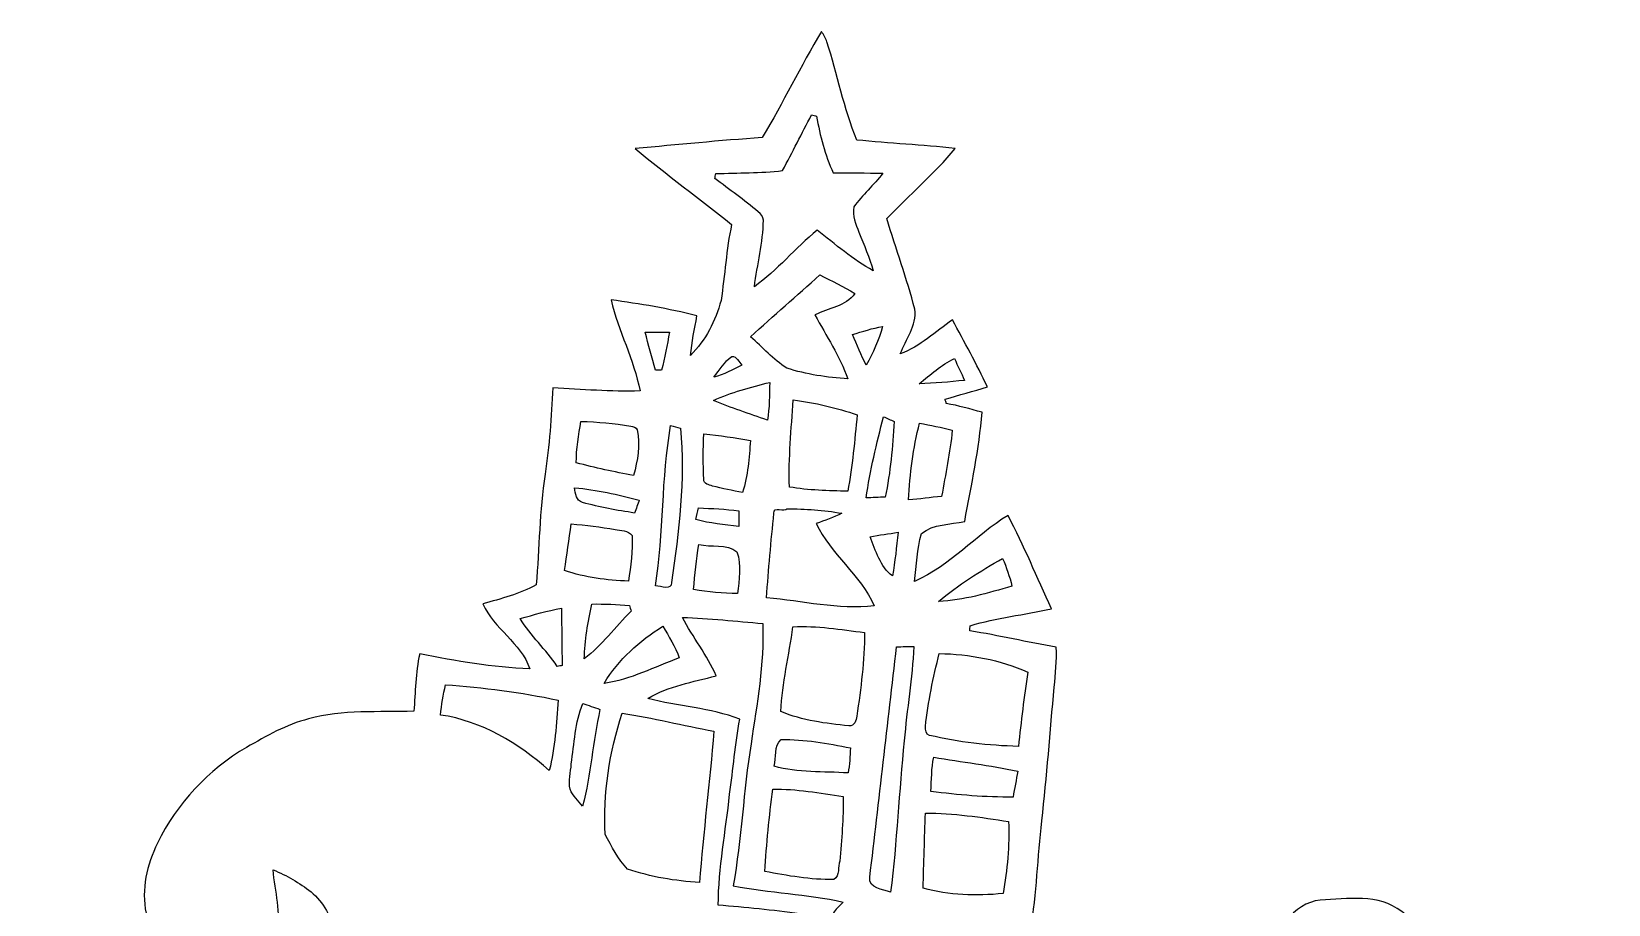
# Model space of a CAD drawing. Header units: centimetres. Extents: x -13.4 to 13.7, y -14.5 to 14.5.
# Drawn here: x -13.36 to 13.69, y -0.5 to 14.47 of the extents above; entities that cross this region are included whole.
import ezdxf

# ---------------------------------------------------------------- set-up
doc = ezdxf.new("R2010")
doc.units = ezdxf.units.CM
doc.header["$MEASUREMENT"] = 0
doc.layers.add('Layer 1', color=7, linetype='Continuous')

msp = doc.modelspace()

# ---------------------------------------------------------------- linework, layer by layer
at = {"layer": 'Layer 1', "color": 251}
for points, knots in [([(0.18697, 14.46812), (0.2286, 14.41521), (0.26141, 14.35523), (0.28187, 14.29103), (0.28187, 14.29103), (0.46179, 13.73329), (0.5715, 13.15367), (0.79234, 12.60898), (0.79234, 12.60898), (1.35396, 12.55042), (1.91841, 12.52679), (2.47932, 12.46293), (2.47932, 12.46293), (2.1269, 12.0269), (1.69228, 11.66883), (1.31022, 11.26067), (1.31022, 11.26067), (1.46226, 10.74067), (1.65382, 10.23197), (1.78894, 9.70633), (1.78894, 9.70633), (1.82633, 9.42869), (1.63513, 9.19198), (1.54093, 8.94327), (1.54093, 8.94327), (1.88031, 9.06815), (2.14312, 9.32356), (2.43593, 9.52571), (2.43593, 9.52571), (2.63913, 9.14506), (2.84974, 8.76794), (3.03389, 8.37741), (3.03389, 8.37741), (2.79365, 8.30016), (2.54882, 8.23912), (2.30787, 8.16363), (2.30787, 8.16363), (2.31352, 8.14529), (2.32481, 8.10824), (2.3301, 8.08955), (2.3301, 8.08955), (2.53788, 8.05603), (2.73967, 7.99782), (2.94217, 7.94103), (2.94217, 7.94103), (2.8956, 7.31061), (2.75766, 6.69184), (2.64583, 6.07095), (2.64583, 6.07095), (2.39959, 6.0138), (2.10714, 6.03038), (1.90147, 5.8614), (1.90147, 5.8614), (1.82951, 5.59541), (1.81716, 5.31566), (1.784, 5.04225), (1.784, 5.04225), (2.39395, 5.30719), (2.82893, 5.82965), (3.38843, 6.17255), (3.38843, 6.17255), (3.66183, 5.65079), (3.88867, 5.10752), (4.13173, 4.572), (4.13173, 4.572), (3.66783, 4.46969), (3.1937, 4.41572), (2.73685, 4.28202), (2.73685, 4.28202), (2.7365, 4.25979), (2.73579, 4.21534), (2.73509, 4.19312), (2.73509, 4.19312), (3.23215, 4.11692), (3.72075, 3.99627), (4.21675, 3.91407), (4.21675, 3.91407), (4.22981, 3.68476), (4.19982, 3.45616), (4.18253, 3.22792), (4.18253, 3.22792), (4.10916, 2.4638), (4.05447, 1.69792), (3.96875, 0.93486), (3.96875, 0.93486), (3.89819, 0.31538), (3.87844, -0.30939), (3.77931, -0.92569), (3.77931, -0.92569), (3.52707, -0.91581), (3.27589, -0.88935), (3.02366, -0.88547), (3.02366, -0.88547), (3.24556, -1.08938), (3.52742, -1.22449), (3.72216, -1.45909), (3.72216, -1.45909), (3.30659, -1.62489), (2.89631, -1.80552), (2.50225, -2.01754), (2.50225, -2.01754), (2.78694, -2.11596), (3.09562, -2.14242), (3.36656, -2.28071), (3.36656, -2.28071), (3.56447, -2.36926), (3.72181, -2.53683), (3.93629, -2.58904), (3.93629, -2.58904), (4.13844, -2.63948), (4.34446, -2.67406), (4.55013, -2.70581), (4.55013, -2.70581), (4.44041, -2.24155), (4.18253, -1.83162), (3.98498, -1.40229), (3.98498, -1.40229), (4.47569, -1.36454), (4.96676, -1.33844), (5.45888, -1.31974), (5.45888, -1.31974), (5.41408, -1.60161), (5.36046, -1.88242), (5.30789, -2.16323), (5.30789, -2.16323), (5.32589, -2.17488), (5.36187, -2.19886), (5.37986, -2.21051), (5.37986, -2.21051), (5.52521, -2.04823), (5.67055, -1.88595), (5.82189, -1.72932), (5.82189, -1.72932), (5.87657, -1.67746), (5.93161, -1.61537), (6.00992, -1.60302), (6.00992, -1.60302), (6.32178, -1.87925), (6.5913, -2.20063), (6.87493, -2.50578), (6.87493, -2.50578), (6.54015, -2.64548), (6.18419, -2.74955), (5.88186, -2.95487), (5.88186, -2.95487), (6.1154, -3.02013), (6.35282, -3.07305), (6.5853, -3.14431), (6.5853, -3.14431), (6.42267, -4.00438), (6.29073, -4.87186), (6.26004, -5.74781), (6.26004, -5.74781), (6.80226, -5.75804), (7.36776, -5.65856), (7.8299, -5.36081), (7.8299, -5.36081), (8.13682, -5.1248), (8.2931, -4.73675), (8.30333, -4.35645), (8.30333, -4.35645), (8.31286, -3.96875), (8.35342, -3.56059), (8.2042, -3.19193), (8.2042, -3.19193), (8.10084, -2.93264), (7.93044, -2.69804), (7.88564, -2.41759), (7.88564, -2.41759), (7.7918, -1.86267), (7.84084, -1.23825), (8.17245, -0.76482), (8.17245, -0.76482), (8.31321, -0.58808), (8.51359, -0.44415), (8.74466, -0.42298), (8.74466, -0.42298), (9.20962, -0.40323), (9.74584, -0.30268), (10.14236, -0.61842), (10.14236, -0.61842), (10.79782, -1.05763), (10.89977, -2.11279), (10.30217, -2.64478), (10.30217, -2.64478), (10.02841, -2.72662), (9.71127, -2.76084), (9.43786, -2.65994), (9.43786, -2.65994), (9.15141, -2.4892), (8.98454, -2.17911), (8.70691, -1.99461), (8.70691, -1.99461), (8.72596, -2.17452), (8.58873, -2.4003), (8.73513, -2.55623), (8.73513, -2.55623), (9.10202, -3.07587), (9.76912, -3.19652), (10.33145, -3.39125), (10.33145, -3.39125), (10.68282, -3.49991), (11.01161, -3.71722), (11.1954, -4.04213), (11.1954, -4.04213), (11.47939, -4.47993), (11.67694, -4.99145), (11.65754, -5.52062), (11.65754, -5.52062), (11.64343, -6.31225), (11.47304, -7.12541), (11.04829, -7.80274), (11.04829, -7.80274), (10.68176, -8.32838), (10.17341, -8.7443), (9.6072, -9.03887), (9.6072, -9.03887), (9.52182, -9.08791), (9.40752, -9.13095), (9.38107, -9.23819), (9.38107, -9.23819), (9.35426, -9.52994), (9.35708, -9.82557), (9.38601, -10.11767), (9.38601, -10.11767), (9.76947, -9.71162), (10.15788, -9.17504), (10.75761, -9.10272), (10.75761, -9.10272), (11.43635, -8.97043), (12.1599, -9.14365), (12.72469, -9.53594), (12.72469, -9.53594), (13.50222, -10.0584), (13.68989, -11.11709), (13.49551, -11.97716), (13.49551, -11.97716), (13.31489, -12.58641), (12.97305, -13.14027), (12.56101, -13.62004), (12.56101, -13.62004), (12.36416, -13.83383), (12.15707, -14.05184), (11.88861, -14.17532), (11.88861, -14.17532), (11.57499, -14.26633), (11.2455, -14.26245), (10.92306, -14.28291), (10.92306, -14.28291), (9.09002, -14.36793), (7.25523, -14.39474), (5.42114, -14.42473), (5.42114, -14.42473), (4.31588, -14.47482), (3.20922, -14.42367), (2.10397, -14.45613), (2.10397, -14.45613), (1.44427, -14.49493), (0.78352, -14.48012), (0.12347, -14.48188), (0.12347, -14.48188), (-3.13443, -14.47482), (-6.39269, -14.50975), (-9.64918, -14.42614), (-9.64918, -14.42614), (-10.72938, -14.38734), (-11.81806, -14.4205), (-12.88944, -14.25928), (-12.88944, -14.25928), (-13.13956, -14.21236), (-13.36428, -13.86911), (-13.1505, -13.66238), (-13.1505, -13.66238), (-12.40966, -13.47787), (-11.63391, -13.65638), (-10.88108, -13.57418), (-10.88108, -13.57418), (-10.53888, -13.55478), (-10.21468, -13.43378), (-9.87884, -13.37486), (-9.87884, -13.37486), (-9.24525, -13.26727), (-8.59261, -13.1512), (-8.03028, -12.82171), (-8.03028, -12.82171), (-6.83401, -12.16836), (-5.54567, -11.61344), (-4.56071, -10.64401), (-4.56071, -10.64401), (-4.15713, -10.25313), (-3.70311, -9.92011), (-3.28436, -9.54652), (-3.28436, -9.54652), (-3.96487, -9.2904), (-4.64185, -8.99054), (-5.20841, -8.52593), (-5.20841, -8.52593), (-5.88751, -8.03346), (-6.39551, -7.34166), (-6.77439, -6.60047), (-6.77439, -6.60047), (-7.10212, -5.92032), (-7.27534, -5.1816), (-7.44926, -4.45135), (-7.44926, -4.45135), (-7.59601, -3.78389), (-7.76746, -3.11679), (-7.7978, -2.43099), (-7.7978, -2.43099), (-7.8292, -1.93075), (-8.01158, -1.45874), (-8.14811, -0.98143), (-8.14811, -0.98143), (-8.22431, -0.7172), (-8.35307, -0.4572), (-8.56933, -0.28011), (-8.56933, -0.28011), (-8.76723, -0.12665), (-8.98525, 0.00176), (-9.21773, 0.0956), (-9.21773, 0.0956), (-9.19974, -0.27129), (-9.04875, -0.64523), (-9.18951, -1.00542), (-9.18951, -1.00542), (-9.34861, -1.38748), (-9.64459, -1.73708), (-10.039, -1.88666), (-10.039, -1.88666), (-10.24396, -1.96497), (-10.49796, -1.97062), (-10.67047, -1.81575), (-10.67047, -1.81575), (-11.07264, -1.56245), (-11.33828, -1.11513), (-11.40037, -0.64699), (-11.40037, -0.64699), (-11.48292, -0.23918), (-11.38379, 0.18556), (-11.20563, 0.55457), (-11.20563, 0.55457), (-10.86944, 1.23472), (-10.33145, 1.81575), (-9.67423, 2.19639), (-9.67423, 2.19639), (-9.33591, 2.38866), (-8.99372, 2.59151), (-8.61095, 2.68288), (-8.61095, 2.68288), (-8.02499, 2.84727), (-7.40904, 2.79541), (-6.80755, 2.81446), (-6.80755, 2.81446), (-6.77369, 3.14254), (-6.77933, 3.47627), (-6.70489, 3.79871), (-6.70489, 3.79871), (-6.08154, 3.67489), (-5.45253, 3.56306), (-4.81577, 3.54365), (-4.81577, 3.54365), (-4.96993, 3.98992), (-5.43101, 4.23157), (-5.61975, 4.65561), (-5.61975, 4.65561), (-5.30895, 4.74592), (-4.99004, 4.82529), (-4.705, 4.98404), (-4.705, 4.98404), (-4.65314, 5.61516), (-4.65138, 6.25122), (-4.55436, 6.87811), (-4.55436, 6.87811), (-4.47957, 7.36882), (-4.44676, 7.86447), (-4.42101, 8.35977), (-4.42101, 8.35977), (-3.92254, 8.33296), (-3.42406, 8.2931), (-2.92382, 8.30721), (-2.92382, 8.30721), (-3.03283, 8.84484), (-3.29106, 9.33626), (-3.42265, 9.86719), (-3.42265, 9.86719), (-2.92806, 9.80158), (-2.43417, 9.71938), (-1.95016, 9.59556), (-1.95016, 9.59556), (-1.98649, 9.36907), (-2.03906, 9.14506), (-2.05705, 8.91611), (-2.05705, 8.91611), (-1.8034, 9.17469), (-1.62525, 9.50877), (-1.53529, 9.85837), (-1.53529, 9.85837), (-1.46791, 10.29194), (-1.44639, 10.73221), (-1.3529, 11.16189), (-1.3529, 11.16189), (-1.90112, 11.59863), (-2.46627, 12.01455), (-3.00708, 12.46046), (-3.00708, 12.46046), (-2.28141, 12.53243), (-1.55504, 12.59769), (-0.82797, 12.65167), (-0.82797, 12.65167), (-0.4699, 13.24645), (-0.16969, 13.87334), (0.18697, 14.46812), (0.18697, 14.46812), (0.18697, 14.46812), (0.18697, 14.46812), (0.18697, 14.46812)], [0, 0, 0, 0, 0.00952381, 0.00952381, 0.00952381, 0.00952381, 0.01904762, 0.01904762, 0.01904762, 0.01904762, 0.02857143, 0.02857143, 0.02857143, 0.02857143, 0.03809524, 0.03809524, 0.03809524, 0.03809524, 0.04761905, 0.04761905, 0.04761905, 0.04761905, 0.05714286, 0.05714286, 0.05714286, 0.05714286, 0.06666667, 0.06666667, 0.06666667, 0.06666667, 0.07619048, 0.07619048, 0.07619048, 0.07619048, 0.08571429, 0.08571429, 0.08571429, 0.08571429, 0.0952381, 0.0952381, 0.0952381, 0.0952381, 0.1047619, 0.1047619, 0.1047619, 0.1047619, 0.11428571, 0.11428571, 0.11428571, 0.11428571, 0.12380952, 0.12380952, 0.12380952, 0.12380952, 0.13333333, 0.13333333, 0.13333333, 0.13333333, 0.14285714, 0.14285714, 0.14285714, 0.14285714, 0.15238095, 0.15238095, 0.15238095, 0.15238095, 0.16190476, 0.16190476, 0.16190476, 0.16190476, 0.17142857, 0.17142857, 0.17142857, 0.17142857, 0.18095238, 0.18095238, 0.18095238, 0.18095238, 0.19047619, 0.19047619, 0.19047619, 0.19047619, 0.2, 0.2, 0.2, 0.2, 0.20952381, 0.20952381, 0.20952381, 0.20952381, 0.21904762, 0.21904762, 0.21904762, 0.21904762, 0.22857143, 0.22857143, 0.22857143, 0.22857143, 0.23809524, 0.23809524, 0.23809524, 0.23809524, 0.24761905, 0.24761905, 0.24761905, 0.24761905, 0.25714286, 0.25714286, 0.25714286, 0.25714286, 0.26666667, 0.26666667, 0.26666667, 0.26666667, 0.27619048, 0.27619048, 0.27619048, 0.27619048, 0.28571429, 0.28571429, 0.28571429, 0.28571429, 0.2952381, 0.2952381, 0.2952381, 0.2952381, 0.3047619, 0.3047619, 0.3047619, 0.3047619, 0.31428571, 0.31428571, 0.31428571, 0.31428571, 0.32380952, 0.32380952, 0.32380952, 0.32380952, 0.33333333, 0.33333333, 0.33333333, 0.33333333, 0.34285714, 0.34285714, 0.34285714, 0.34285714, 0.35238095, 0.35238095, 0.35238095, 0.35238095, 0.36190476, 0.36190476, 0.36190476, 0.36190476, 0.37142857, 0.37142857, 0.37142857, 0.37142857, 0.38095238, 0.38095238, 0.38095238, 0.38095238, 0.39047619, 0.39047619, 0.39047619, 0.39047619, 0.4, 0.4, 0.4, 0.4, 0.40952381, 0.40952381, 0.40952381, 0.40952381, 0.41904762, 0.41904762, 0.41904762, 0.41904762, 0.42857143, 0.42857143, 0.42857143, 0.42857143, 0.43809524, 0.43809524, 0.43809524, 0.43809524, 0.44761905, 0.44761905, 0.44761905, 0.44761905, 0.45714286, 0.45714286, 0.45714286, 0.45714286, 0.46666667, 0.46666667, 0.46666667, 0.46666667, 0.47619048, 0.47619048, 0.47619048, 0.47619048, 0.48571429, 0.48571429, 0.48571429, 0.48571429, 0.4952381, 0.4952381, 0.4952381, 0.4952381, 0.5047619, 0.5047619, 0.5047619, 0.5047619, 0.51428571, 0.51428571, 0.51428571, 0.51428571, 0.52380952, 0.52380952, 0.52380952, 0.52380952, 0.53333333, 0.53333333, 0.53333333, 0.53333333, 0.54285714, 0.54285714, 0.54285714, 0.54285714, 0.55238095, 0.55238095, 0.55238095, 0.55238095, 0.56190476, 0.56190476, 0.56190476, 0.56190476, 0.57142857, 0.57142857, 0.57142857, 0.57142857, 0.58095238, 0.58095238, 0.58095238, 0.58095238, 0.59047619, 0.59047619, 0.59047619, 0.59047619, 0.6, 0.6, 0.6, 0.6, 0.60952381, 0.60952381, 0.60952381, 0.60952381, 0.61904762, 0.61904762, 0.61904762, 0.61904762, 0.62857143, 0.62857143, 0.62857143, 0.62857143, 0.63809524, 0.63809524, 0.63809524, 0.63809524, 0.64761905, 0.64761905, 0.64761905, 0.64761905, 0.65714286, 0.65714286, 0.65714286, 0.65714286, 0.66666667, 0.66666667, 0.66666667, 0.66666667, 0.67619048, 0.67619048, 0.67619048, 0.67619048, 0.68571429, 0.68571429, 0.68571429, 0.68571429, 0.6952381, 0.6952381, 0.6952381, 0.6952381, 0.7047619, 0.7047619, 0.7047619, 0.7047619, 0.71428571, 0.71428571, 0.71428571, 0.71428571, 0.72380952, 0.72380952, 0.72380952, 0.72380952, 0.73333333, 0.73333333, 0.73333333, 0.73333333, 0.74285714, 0.74285714, 0.74285714, 0.74285714, 0.75238095, 0.75238095, 0.75238095, 0.75238095, 0.76190476, 0.76190476, 0.76190476, 0.76190476, 0.77142857, 0.77142857, 0.77142857, 0.77142857, 0.78095238, 0.78095238, 0.78095238, 0.78095238, 0.79047619, 0.79047619, 0.79047619, 0.79047619, 0.8, 0.8, 0.8, 0.8, 0.80952381, 0.80952381, 0.80952381, 0.80952381, 0.81904762, 0.81904762, 0.81904762, 0.81904762, 0.82857143, 0.82857143, 0.82857143, 0.82857143, 0.83809524, 0.83809524, 0.83809524, 0.83809524, 0.84761905, 0.84761905, 0.84761905, 0.84761905, 0.85714286, 0.85714286, 0.85714286, 0.85714286, 0.86666667, 0.86666667, 0.86666667, 0.86666667, 0.87619048, 0.87619048, 0.87619048, 0.87619048, 0.88571429, 0.88571429, 0.88571429, 0.88571429, 0.8952381, 0.8952381, 0.8952381, 0.8952381, 0.9047619, 0.9047619, 0.9047619, 0.9047619, 0.91428571, 0.91428571, 0.91428571, 0.91428571, 0.92380952, 0.92380952, 0.92380952, 0.92380952, 0.93333333, 0.93333333, 0.93333333, 0.93333333, 0.94285714, 0.94285714, 0.94285714, 0.94285714, 0.95238095, 0.95238095, 0.95238095, 0.95238095, 0.96190476, 0.96190476, 0.96190476, 0.96190476, 0.97142857, 0.97142857, 0.97142857, 0.97142857, 0.98095238, 0.98095238, 0.98095238, 0.98095238, 1, 1, 1, 1]), ([(0.01799, 13.03972), (-0.14817, 12.72152), (-0.31221, 12.40261), (-0.47837, 12.0844), (-0.47837, 12.0844), (-0.85866, 12.04136), (-1.24178, 12.0463), (-1.62348, 12.0329), (-1.62348, 12.0329), (-1.62842, 12.01138), (-1.63795, 11.96869), (-1.64253, 11.94717), (-1.64253, 11.94717), (-1.3903, 11.76267), (-1.137, 11.57887), (-0.89711, 11.37779), (-0.89711, 11.37779), (-0.85549, 11.34004), (-0.80821, 11.29347), (-0.80786, 11.23315), (-0.80786, 11.23315), (-0.81351, 10.84898), (-0.91299, 10.47397), (-0.96379, 10.09438), (-0.96379, 10.09438), (-0.56833, 10.37555), (-0.2607, 10.75584), (0.11324, 11.06241), (0.11324, 11.06241), (0.42545, 10.81899), (0.72919, 10.55899), (1.07668, 10.36637), (1.07668, 10.36637), (1.00824, 10.59145), (0.91899, 10.80946), (0.83079, 11.02713), (0.83079, 11.02713), (0.7747, 11.16506), (0.71614, 11.30935), (0.74224, 11.46246), (0.74224, 11.46246), (0.89182, 11.66812), (1.08585, 11.8364), (1.24072, 12.03819), (1.24072, 12.03819), (0.95744, 12.04595), (0.67381, 12.0456), (0.39052, 12.0456), (0.39052, 12.0456), (0.2473, 12.35287), (0.16334, 12.68342), (0.10442, 13.01609), (0.10442, 13.01609), (0.08255, 13.02209), (0.03951, 13.03373), (0.01799, 13.03972), (0.01799, 13.03972), (0.01799, 13.03972), (0.01799, 13.03972), (0.01799, 13.03972)], [0, 0, 0, 0, 0.0625, 0.0625, 0.0625, 0.0625, 0.125, 0.125, 0.125, 0.125, 0.1875, 0.1875, 0.1875, 0.1875, 0.25, 0.25, 0.25, 0.25, 0.3125, 0.3125, 0.3125, 0.3125, 0.375, 0.375, 0.375, 0.375, 0.4375, 0.4375, 0.4375, 0.4375, 0.5, 0.5, 0.5, 0.5, 0.5625, 0.5625, 0.5625, 0.5625, 0.625, 0.625, 0.625, 0.625, 0.6875, 0.6875, 0.6875, 0.6875, 0.75, 0.75, 0.75, 0.75, 0.8125, 0.8125, 0.8125, 0.8125, 0.875, 0.875, 0.875, 0.875, 1, 1, 1, 1]), ([(-1.02799, 9.23607), (-0.82233, 9.05616), (-0.6417, 8.84202), (-0.40675, 8.6995), (-0.40675, 8.6995), (-0.06985, 8.5852), (0.28716, 8.53969), (0.641, 8.51464), (0.641, 8.51464), (0.49706, 8.90199), (0.27552, 9.25195), (0.07338, 9.61037), (0.07338, 9.61037), (0.30586, 9.72644), (0.6029, 9.75113), (0.76024, 9.97867), (0.76024, 9.97867), (0.56656, 10.09509), (0.36336, 10.19492), (0.16087, 10.29511), (0.16087, 10.29511), (-0.23354, 9.94022), (-0.63782, 9.59626), (-1.02799, 9.23607), (-1.02799, 9.23607), (-1.02799, 9.23607), (-1.02799, 9.23607), (-1.02799, 9.23607)], [0, 0, 0, 0, 0.125, 0.125, 0.125, 0.125, 0.25, 0.25, 0.25, 0.25, 0.375, 0.375, 0.375, 0.375, 0.5, 0.5, 0.5, 0.5, 0.625, 0.625, 0.625, 0.625, 0.75, 0.75, 0.75, 0.75, 1, 1, 1, 1]), ([(-2.83669, 9.3151), (-2.7813, 9.09673), (-2.71886, 8.88047), (-2.65959, 8.66316), (-2.65959, 8.66316), (-2.63313, 8.66281), (-2.58092, 8.66175), (-2.55482, 8.6614), (-2.55482, 8.6614), (-2.49696, 8.87695), (-2.45851, 9.09673), (-2.4197, 9.31616), (-2.4197, 9.31616), (-2.55905, 9.31686), (-2.69804, 9.31651), (-2.83669, 9.3151), (-2.83669, 9.3151), (-2.83669, 9.3151), (-2.83669, 9.3151), (-2.83669, 9.3151)], [0, 0, 0, 0, 0.16666667, 0.16666667, 0.16666667, 0.16666667, 0.33333333, 0.33333333, 0.33333333, 0.33333333, 0.5, 0.5, 0.5, 0.5, 0.66666667, 0.66666667, 0.66666667, 0.66666667, 1, 1, 1, 1]), ([(0.72002, 9.27347), (0.79834, 9.09779), (0.86819, 8.91822), (0.95638, 8.74712), (0.95638, 8.74712), (1.06927, 8.9602), (1.17475, 9.17892), (1.2379, 9.41211), (1.2379, 9.41211), (1.06186, 9.38001), (0.89006, 9.32921), (0.72002, 9.27347), (0.72002, 9.27347), (0.72002, 9.27347), (0.72002, 9.27347), (0.72002, 9.27347)], [0, 0, 0, 0, 0.2, 0.2, 0.2, 0.2, 0.4, 0.4, 0.4, 0.4, 0.6, 0.6, 0.6, 0.6, 1, 1, 1, 1]), ([(-1.65735, 8.54322), (-1.48661, 8.58485), (-1.33209, 8.67128), (-1.17546, 8.74854), (-1.17546, 8.74854), (-1.22978, 8.80075), (-1.26577, 8.89917), (-1.35149, 8.89952), (-1.35149, 8.89952), (-1.47602, 8.80286), (-1.56245, 8.66669), (-1.65735, 8.54322), (-1.65735, 8.54322), (-1.65735, 8.54322), (-1.65735, 8.54322), (-1.65735, 8.54322)], [0, 0, 0, 0, 0.2, 0.2, 0.2, 0.2, 0.4, 0.4, 0.4, 0.4, 0.6, 0.6, 0.6, 0.6, 1, 1, 1, 1]), ([(1.86514, 8.42998), (2.12478, 8.44127), (2.38478, 8.45926), (2.64336, 8.48819), (2.64336, 8.48819), (2.58621, 8.61342), (2.52695, 8.73725), (2.46839, 8.86107), (2.46839, 8.86107), (2.24331, 8.75453), (2.05599, 8.58626), (1.86514, 8.42998), (1.86514, 8.42998), (1.86514, 8.42998), (1.86514, 8.42998), (1.86514, 8.42998)], [0, 0, 0, 0, 0.2, 0.2, 0.2, 0.2, 0.4, 0.4, 0.4, 0.4, 0.6, 0.6, 0.6, 0.6, 1, 1, 1, 1]), ([(-1.66476, 8.14387), (-1.36313, 8.01405), (-1.04846, 7.91951), (-0.74048, 7.80591), (-0.74048, 7.80591), (-0.70168, 8.01934), (-0.70485, 8.23771), (-0.69956, 8.45361), (-0.69956, 8.45361), (-1.02658, 8.36965), (-1.35643, 8.28287), (-1.66476, 8.14387), (-1.66476, 8.14387), (-1.66476, 8.14387), (-1.66476, 8.14387), (-1.66476, 8.14387)], [0, 0, 0, 0, 0.2, 0.2, 0.2, 0.2, 0.4, 0.4, 0.4, 0.4, 0.6, 0.6, 0.6, 0.6, 1, 1, 1, 1]), ([(-0.29528, 8.15199), (-0.33055, 7.65528), (-0.37888, 7.15821), (-0.36195, 6.65939), (-0.36195, 6.65939), (-0.0321, 6.60188), (0.30445, 6.5973), (0.63853, 6.58601), (0.63853, 6.58601), (0.7179, 7.01957), (0.75847, 7.45949), (0.80116, 7.89834), (0.80116, 7.89834), (0.44485, 8.01546), (0.07726, 8.10754), (-0.29528, 8.15199), (-0.29528, 8.15199), (-0.29528, 8.15199), (-0.29528, 8.15199), (-0.29528, 8.15199)], [0, 0, 0, 0, 0.16666667, 0.16666667, 0.16666667, 0.16666667, 0.33333333, 0.33333333, 0.33333333, 0.33333333, 0.5, 0.5, 0.5, 0.5, 0.66666667, 0.66666667, 0.66666667, 0.66666667, 1, 1, 1, 1]), ([(1.25166, 7.86518), (1.13982, 7.40375), (1.01565, 6.94372), (0.95709, 6.47171), (0.95709, 6.47171), (1.06504, 6.47665), (1.17052, 6.483), (1.27952, 6.48794), (1.27952, 6.48794), (1.37513, 6.91339), (1.40758, 7.34871), (1.43545, 7.78298), (1.43545, 7.78298), (1.37442, 7.81085), (1.31304, 7.83837), (1.25166, 7.86518), (1.25166, 7.86518), (1.25166, 7.86518), (1.25166, 7.86518), (1.25166, 7.86518)], [0, 0, 0, 0, 0.16666667, 0.16666667, 0.16666667, 0.16666667, 0.33333333, 0.33333333, 0.33333333, 0.33333333, 0.5, 0.5, 0.5, 0.5, 0.66666667, 0.66666667, 0.66666667, 0.66666667, 1, 1, 1, 1]), ([(-3.93771, 7.78581), (-3.97545, 7.55086), (-4.02308, 7.3152), (-4.01779, 7.07602), (-4.01779, 7.07602), (-3.69499, 6.98465), (-3.3655, 6.92115), (-3.03636, 6.85694), (-3.03636, 6.85694), (-2.96545, 7.11059), (-2.91394, 7.38082), (-2.97603, 7.64152), (-2.97603, 7.64152), (-2.9845, 7.69056), (-3.04765, 7.69338), (-3.08539, 7.70502), (-3.08539, 7.70502), (-3.36762, 7.75053), (-3.65266, 7.77593), (-3.93771, 7.78581), (-3.93771, 7.78581), (-3.93771, 7.78581), (-3.93771, 7.78581), (-3.93771, 7.78581)], [0, 0, 0, 0, 0.14285714, 0.14285714, 0.14285714, 0.14285714, 0.28571429, 0.28571429, 0.28571429, 0.28571429, 0.42857143, 0.42857143, 0.42857143, 0.42857143, 0.57142857, 0.57142857, 0.57142857, 0.57142857, 0.71428571, 0.71428571, 0.71428571, 0.71428571, 1, 1, 1, 1]), ([(-2.39959, 7.7156), (-2.55834, 6.8072), (-2.51636, 5.87657), (-2.65924, 4.96499), (-2.65924, 4.96499), (-2.56011, 4.96746), (-2.37878, 4.87398), (-2.38478, 5.02497), (-2.38478, 5.02497), (-2.25531, 5.8988), (-2.14736, 6.78356), (-2.23167, 7.66798), (-2.23167, 7.66798), (-2.28776, 7.68385), (-2.34386, 7.69973), (-2.39959, 7.7156), (-2.39959, 7.7156), (-2.39959, 7.7156), (-2.39959, 7.7156), (-2.39959, 7.7156)], [0, 0, 0, 0, 0.16666667, 0.16666667, 0.16666667, 0.16666667, 0.33333333, 0.33333333, 0.33333333, 0.33333333, 0.5, 0.5, 0.5, 0.5, 0.66666667, 0.66666667, 0.66666667, 0.66666667, 1, 1, 1, 1]), ([(1.87043, 7.7537), (1.75789, 7.32578), (1.70462, 6.88305), (1.68275, 6.44137), (1.68275, 6.44137), (1.87184, 6.45301), (2.05952, 6.47876), (2.24861, 6.49993), (2.24861, 6.49993), (2.31846, 6.87634), (2.39289, 7.25276), (2.43311, 7.63341), (2.43311, 7.63341), (2.24755, 7.68209), (2.05881, 7.71842), (1.87043, 7.7537), (1.87043, 7.7537), (1.87043, 7.7537), (1.87043, 7.7537), (1.87043, 7.7537)], [0, 0, 0, 0, 0.16666667, 0.16666667, 0.16666667, 0.16666667, 0.33333333, 0.33333333, 0.33333333, 0.33333333, 0.5, 0.5, 0.5, 0.5, 0.66666667, 0.66666667, 0.66666667, 0.66666667, 1, 1, 1, 1]), ([(-1.82915, 7.57237), (-1.84326, 7.31238), (-1.84397, 7.05062), (-1.83162, 6.79027), (-1.83162, 6.79027), (-1.83233, 6.70983), (-1.74272, 6.69678), (-1.68275, 6.67667), (-1.68275, 6.67667), (-1.51236, 6.63187), (-1.33844, 6.598), (-1.16487, 6.56766), (-1.16487, 6.56766), (-1.07421, 6.85624), (-1.05234, 7.15927), (-1.02976, 7.45913), (-1.02976, 7.45913), (-1.29469, 7.50641), (-1.56175, 7.54274), (-1.82915, 7.57237), (-1.82915, 7.57237), (-1.82915, 7.57237), (-1.82915, 7.57237), (-1.82915, 7.57237)], [0, 0, 0, 0, 0.14285714, 0.14285714, 0.14285714, 0.14285714, 0.28571429, 0.28571429, 0.28571429, 0.28571429, 0.42857143, 0.42857143, 0.42857143, 0.42857143, 0.57142857, 0.57142857, 0.57142857, 0.57142857, 0.71428571, 0.71428571, 0.71428571, 0.71428571, 1, 1, 1, 1]), ([(-4.04742, 6.64598), (-4.03225, 6.54791), (-4.02519, 6.42126), (-3.91089, 6.39516), (-3.91089, 6.39516), (-3.61879, 6.31225), (-3.31823, 6.26004), (-3.01801, 6.21418), (-3.01801, 6.21418), (-2.9912, 6.28826), (-2.96474, 6.3627), (-2.93793, 6.43714), (-2.93793, 6.43714), (-3.30306, 6.52886), (-3.67136, 6.61529), (-4.04742, 6.64598), (-4.04742, 6.64598), (-4.04742, 6.64598), (-4.04742, 6.64598), (-4.04742, 6.64598)], [0, 0, 0, 0, 0.16666667, 0.16666667, 0.16666667, 0.16666667, 0.33333333, 0.33333333, 0.33333333, 0.33333333, 0.5, 0.5, 0.5, 0.5, 0.66666667, 0.66666667, 0.66666667, 0.66666667, 1, 1, 1, 1]), ([(-1.92052, 6.30343), (-1.93675, 6.23641), (-1.95333, 6.16973), (-1.96885, 6.10235), (-1.96885, 6.10235), (-1.72791, 6.03497), (-1.47708, 6.01345), (-1.22978, 5.98135), (-1.22978, 5.98135), (-1.22978, 6.07236), (-1.22978, 6.16303), (-1.22978, 6.25334), (-1.22978, 6.25334), (-1.45909, 6.28086), (-1.69051, 6.29109), (-1.92052, 6.30343), (-1.92052, 6.30343), (-1.92052, 6.30343), (-1.92052, 6.30343), (-1.92052, 6.30343)], [0, 0, 0, 0, 0.16666667, 0.16666667, 0.16666667, 0.16666667, 0.33333333, 0.33333333, 0.33333333, 0.33333333, 0.5, 0.5, 0.5, 0.5, 0.66666667, 0.66666667, 0.66666667, 0.66666667, 1, 1, 1, 1]), ([(-0.6283, 6.21206), (-0.67557, 5.72876), (-0.7239, 5.2451), (-0.75283, 4.76038), (-0.75283, 4.76038), (-0.13723, 4.70676), (0.47131, 4.55295), (1.09396, 4.62139), (1.09396, 4.62139), (0.85584, 5.15338), (0.34678, 5.51004), (0.09596, 6.03497), (0.09596, 6.03497), (0.24518, 6.08647), (0.39617, 6.13586), (0.53657, 6.20959), (0.53657, 6.20959), (0.22684, 6.26639), (-0.09031, 6.28332), (-0.40464, 6.28756), (-0.40464, 6.28756), (-0.43744, 6.23182), (-0.64523, 6.33342), (-0.6283, 6.21206), (-0.6283, 6.21206), (-0.6283, 6.21206), (-0.6283, 6.21206), (-0.6283, 6.21206)], [0, 0, 0, 0, 0.125, 0.125, 0.125, 0.125, 0.25, 0.25, 0.25, 0.25, 0.375, 0.375, 0.375, 0.375, 0.5, 0.5, 0.5, 0.5, 0.625, 0.625, 0.625, 0.625, 0.75, 0.75, 0.75, 0.75, 1, 1, 1, 1]), ([(-4.10528, 6.0258), (-4.14373, 5.76051), (-4.18183, 5.49487), (-4.22028, 5.22958), (-4.22028, 5.22958), (-3.86715, 5.10646), (-3.49426, 5.06236), (-3.12208, 5.04684), (-3.12208, 5.04684), (-3.08645, 5.30648), (-3.04729, 5.56789), (-3.05999, 5.83071), (-3.05999, 5.83071), (-3.12773, 5.91785), (-3.2579, 5.91044), (-3.35104, 5.93372), (-3.35104, 5.93372), (-3.60151, 5.97288), (-3.85269, 6.0071), (-4.10528, 6.0258), (-4.10528, 6.0258), (-4.10528, 6.0258), (-4.10528, 6.0258), (-4.10528, 6.0258)], [0, 0, 0, 0, 0.14285714, 0.14285714, 0.14285714, 0.14285714, 0.28571429, 0.28571429, 0.28571429, 0.28571429, 0.42857143, 0.42857143, 0.42857143, 0.42857143, 0.57142857, 0.57142857, 0.57142857, 0.57142857, 0.71428571, 0.71428571, 0.71428571, 0.71428571, 1, 1, 1, 1]), ([(-1.91841, 5.67478), (-1.95086, 5.41796), (-1.98861, 5.16184), (-2.00519, 4.90326), (-2.00519, 4.90326), (-1.75683, 4.8574), (-1.50389, 4.83376), (-1.2513, 4.8327), (-1.2513, 4.8327), (-1.22873, 5.06695), (-1.17722, 5.32306), (-1.26224, 5.54637), (-1.26224, 5.54637), (-1.4351, 5.70054), (-1.71168, 5.62187), (-1.91841, 5.67478), (-1.91841, 5.67478), (-1.91841, 5.67478), (-1.91841, 5.67478), (-1.91841, 5.67478)], [0, 0, 0, 0, 0.16666667, 0.16666667, 0.16666667, 0.16666667, 0.33333333, 0.33333333, 0.33333333, 0.33333333, 0.5, 0.5, 0.5, 0.5, 0.66666667, 0.66666667, 0.66666667, 0.66666667, 1, 1, 1, 1]), ([(1.02306, 5.80672), (1.11831, 5.56754), (1.19274, 5.29802), (1.40688, 5.13468), (1.40688, 5.13468), (1.44956, 5.38268), (1.47708, 5.6328), (1.50142, 5.88292), (1.50142, 5.88292), (1.34126, 5.85999), (1.18181, 5.8353), (1.02306, 5.80672), (1.02306, 5.80672), (1.02306, 5.80672), (1.02306, 5.80672), (1.02306, 5.80672)], [0, 0, 0, 0, 0.2, 0.2, 0.2, 0.2, 0.4, 0.4, 0.4, 0.4, 0.6, 0.6, 0.6, 0.6, 1, 1, 1, 1]), ([(2.19498, 4.69865), (2.62608, 4.71664), (3.04447, 4.84011), (3.45616, 4.96182), (3.45616, 4.96182), (3.4163, 5.12445), (3.36162, 5.28249), (3.29565, 5.43595), (3.29565, 5.43595), (2.91077, 5.21899), (2.53612, 4.98016), (2.19498, 4.69865), (2.19498, 4.69865), (2.19498, 4.69865), (2.19498, 4.69865), (2.19498, 4.69865)], [0, 0, 0, 0, 0.2, 0.2, 0.2, 0.2, 0.4, 0.4, 0.4, 0.4, 0.6, 0.6, 0.6, 0.6, 1, 1, 1, 1]), ([(-3.75179, 4.65279), (-3.81882, 4.34375), (-3.87315, 4.03084), (-3.88161, 3.71369), (-3.88161, 3.71369), (-3.57928, 3.94935), (-3.34574, 4.25803), (-3.07904, 4.53073), (-3.07904, 4.53073), (-3.08575, 4.55542), (-3.0988, 4.60516), (-3.10515, 4.63021), (-3.10515, 4.63021), (-3.3207, 4.6415), (-3.53624, 4.66019), (-3.75179, 4.65279), (-3.75179, 4.65279), (-3.75179, 4.65279), (-3.75179, 4.65279), (-3.75179, 4.65279)], [0, 0, 0, 0, 0.16666667, 0.16666667, 0.16666667, 0.16666667, 0.33333333, 0.33333333, 0.33333333, 0.33333333, 0.5, 0.5, 0.5, 0.5, 0.66666667, 0.66666667, 0.66666667, 0.66666667, 1, 1, 1, 1]), ([(-4.98228, 4.40619), (-4.80448, 4.10704), (-4.53849, 3.8735), (-4.34481, 3.58493), (-4.34481, 3.58493), (-4.32329, 3.5881), (-4.28061, 3.59445), (-4.25944, 3.59763), (-4.25944, 3.59763), (-4.27143, 3.92571), (-4.26544, 4.25415), (-4.2732, 4.58258), (-4.2732, 4.58258), (-4.51344, 4.53919), (-4.74698, 4.46864), (-4.98228, 4.40619), (-4.98228, 4.40619), (-4.98228, 4.40619), (-4.98228, 4.40619), (-4.98228, 4.40619)], [0, 0, 0, 0, 0.16666667, 0.16666667, 0.16666667, 0.16666667, 0.33333333, 0.33333333, 0.33333333, 0.33333333, 0.5, 0.5, 0.5, 0.5, 0.66666667, 0.66666667, 0.66666667, 0.66666667, 1, 1, 1, 1]), ([(-2.19569, 4.42419), (-2.02106, 4.08093), (-1.77024, 3.77966), (-1.62066, 3.423), (-1.62066, 3.423), (-2.01613, 3.31541), (-2.43593, 3.24908), (-2.79224, 3.03671), (-2.79224, 3.03671), (-2.27189, 2.89454), (-1.71873, 2.87831), (-1.2132, 2.67864), (-1.2132, 2.67864), (-1.29434, 2.25284), (-1.32609, 1.82033), (-1.38818, 1.39171), (-1.38818, 1.39171), (-1.45415, 0.75953), (-1.57833, 0.13088), (-1.58327, -0.50624), (-1.58327, -0.50624), (-1.11619, -0.55351), (-0.64805, -0.5902), (-0.18309, -0.65758), (-0.18309, -0.65758), (-0.22154, -1.77447), (-0.39053, -2.88325), (-0.41663, -4.00085), (-0.41663, -4.00085), (-0.37077, -4.00967), (-0.32456, -4.01955), (-0.27834, -4.02908), (-0.27834, -4.02908), (-0.17956, -3.31964), (-0.17815, -2.60103), (-0.10971, -1.88912), (-0.10971, -1.88912), (0.2861, -1.91488), (0.68368, -1.9491), (1.08021, -1.92723), (1.08021, -1.92723), (0.88688, -1.53529), (0.59655, -1.20368), (0.37077, -0.83256), (0.37077, -0.83256), (0.29669, -0.66216), (0.47343, -0.56938), (0.55809, -0.45579), (0.55809, -0.45579), (-0.06315, -0.31362), (-0.70344, -0.30057), (-1.32644, -0.17745), (-1.32644, -0.17745), (-1.18392, 0.62936), (-1.14794, 1.45027), (-1.02094, 2.25919), (-1.02094, 2.25919), (-0.91652, 2.94111), (-0.7934, 3.62761), (-0.81915, 4.32012), (-0.81915, 4.32012), (-1.27741, 4.36033), (-1.73567, 4.40514), (-2.19569, 4.42419), (-2.19569, 4.42419), (-2.19569, 4.42419), (-2.19569, 4.42419), (-2.19569, 4.42419)], [0, 0, 0, 0, 0.05555556, 0.05555556, 0.05555556, 0.05555556, 0.11111111, 0.11111111, 0.11111111, 0.11111111, 0.16666667, 0.16666667, 0.16666667, 0.16666667, 0.22222222, 0.22222222, 0.22222222, 0.22222222, 0.27777778, 0.27777778, 0.27777778, 0.27777778, 0.33333333, 0.33333333, 0.33333333, 0.33333333, 0.38888889, 0.38888889, 0.38888889, 0.38888889, 0.44444444, 0.44444444, 0.44444444, 0.44444444, 0.5, 0.5, 0.5, 0.5, 0.55555556, 0.55555556, 0.55555556, 0.55555556, 0.61111111, 0.61111111, 0.61111111, 0.61111111, 0.66666667, 0.66666667, 0.66666667, 0.66666667, 0.72222222, 0.72222222, 0.72222222, 0.72222222, 0.77777778, 0.77777778, 0.77777778, 0.77777778, 0.83333333, 0.83333333, 0.83333333, 0.83333333, 0.88888889, 0.88888889, 0.88888889, 0.88888889, 1, 1, 1, 1]), ([(-3.53871, 3.29389), (-3.08681, 3.3588), (-2.67547, 3.57576), (-2.25108, 3.73098), (-2.25108, 3.73098), (-2.31846, 3.9243), (-2.43134, 4.09681), (-2.5333, 4.2732), (-2.5333, 4.2732), (-2.93123, 4.02202), (-3.29741, 3.70276), (-3.53871, 3.29389), (-3.53871, 3.29389), (-3.53871, 3.29389), (-3.53871, 3.29389), (-3.53871, 3.29389)], [0, 0, 0, 0, 0.2, 0.2, 0.2, 0.2, 0.4, 0.4, 0.4, 0.4, 0.6, 0.6, 0.6, 0.6, 1, 1, 1, 1]), ([(-0.30127, 4.26156), (-0.36759, 3.77719), (-0.48895, 3.29847), (-0.50659, 2.80846), (-0.50659, 2.80846), (-0.14146, 2.65677), (0.26564, 2.60421), (0.65899, 2.56611), (0.65899, 2.56611), (0.75212, 2.54811), (0.78423, 2.661), (0.79446, 2.73191), (0.79446, 2.73191), (0.86184, 3.20781), (0.92957, 3.68582), (0.92886, 4.16736), (0.92886, 4.16736), (0.5207, 4.21076), (0.11042, 4.29084), (-0.30127, 4.26156), (-0.30127, 4.26156), (-0.30127, 4.26156), (-0.30127, 4.26156), (-0.30127, 4.26156)], [0, 0, 0, 0, 0.14285714, 0.14285714, 0.14285714, 0.14285714, 0.28571429, 0.28571429, 0.28571429, 0.28571429, 0.42857143, 0.42857143, 0.42857143, 0.42857143, 0.57142857, 0.57142857, 0.57142857, 0.57142857, 0.71428571, 0.71428571, 0.71428571, 0.71428571, 1, 1, 1, 1]), ([(1.47743, 3.92112), (1.32574, 2.6035), (1.17334, 1.28588), (1.01706, -0.03104), (1.01706, -0.03104), (0.9906, -0.22754), (1.24566, -0.23213), (1.37442, -0.2854), (1.37442, -0.2854), (1.48237, 0.57644), (1.51906, 1.44533), (1.60761, 2.30928), (1.60761, 2.30928), (1.65382, 2.84868), (1.74554, 3.38314), (1.77236, 3.9243), (1.77236, 3.9243), (1.67428, 3.92359), (1.57374, 3.92359), (1.47743, 3.92112), (1.47743, 3.92112), (1.47743, 3.92112), (1.47743, 3.92112), (1.47743, 3.92112)], [0, 0, 0, 0, 0.14285714, 0.14285714, 0.14285714, 0.14285714, 0.28571429, 0.28571429, 0.28571429, 0.28571429, 0.42857143, 0.42857143, 0.42857143, 0.42857143, 0.57142857, 0.57142857, 0.57142857, 0.57142857, 0.71428571, 0.71428571, 0.71428571, 0.71428571, 1, 1, 1, 1]), ([(2.20945, 3.80647), (2.10256, 3.39443), (2.01965, 2.97568), (1.97203, 2.55235), (1.97203, 2.55235), (1.97414, 2.49767), (1.97344, 2.41406), (2.04258, 2.40171), (2.04258, 2.40171), (2.54035, 2.28071), (3.0547, 2.23061), (3.56623, 2.21086), (3.56623, 2.21086), (3.61456, 2.63666), (3.66219, 3.06246), (3.72639, 3.48615), (3.72639, 3.48615), (3.25367, 3.70276), (2.72627, 3.7906), (2.20945, 3.80647), (2.20945, 3.80647), (2.20945, 3.80647), (2.20945, 3.80647), (2.20945, 3.80647)], [0, 0, 0, 0, 0.14285714, 0.14285714, 0.14285714, 0.14285714, 0.28571429, 0.28571429, 0.28571429, 0.28571429, 0.42857143, 0.42857143, 0.42857143, 0.42857143, 0.57142857, 0.57142857, 0.57142857, 0.57142857, 0.71428571, 0.71428571, 0.71428571, 0.71428571, 1, 1, 1, 1]), ([(-6.26463, 3.27025), (-6.29461, 3.09809), (-6.33518, 2.92629), (-6.34647, 2.75096), (-6.34647, 2.75096), (-5.64021, 2.64936), (-5.01086, 2.26589), (-4.48169, 1.80234), (-4.48169, 1.80234), (-4.37903, 2.19463), (-4.35928, 2.60385), (-4.33035, 3.00673), (-4.33035, 3.00673), (-4.96782, 3.14043), (-5.61516, 3.22368), (-6.26463, 3.27025), (-6.26463, 3.27025), (-6.26463, 3.27025), (-6.26463, 3.27025), (-6.26463, 3.27025)], [0, 0, 0, 0, 0.16666667, 0.16666667, 0.16666667, 0.16666667, 0.33333333, 0.33333333, 0.33333333, 0.33333333, 0.5, 0.5, 0.5, 0.5, 0.66666667, 0.66666667, 0.66666667, 0.66666667, 1, 1, 1, 1]), ([(-3.90878, 2.95063), (-4.03754, 2.61973), (-4.05589, 2.26025), (-4.10351, 1.9117), (-4.10351, 1.9117), (-4.11515, 1.76777), (-4.15219, 1.62137), (-4.12609, 1.47708), (-4.12609, 1.47708), (-4.08023, 1.3649), (-3.98145, 1.28552), (-3.90984, 1.18957), (-3.90984, 1.18957), (-3.76731, 1.7339), (-3.73345, 2.29835), (-3.6128, 2.84727), (-3.6128, 2.84727), (-3.71122, 2.88325), (-3.81071, 2.91677), (-3.90878, 2.95063), (-3.90878, 2.95063), (-3.90878, 2.95063), (-3.90878, 2.95063), (-3.90878, 2.95063)], [0, 0, 0, 0, 0.14285714, 0.14285714, 0.14285714, 0.14285714, 0.28571429, 0.28571429, 0.28571429, 0.28571429, 0.42857143, 0.42857143, 0.42857143, 0.42857143, 0.57142857, 0.57142857, 0.57142857, 0.57142857, 0.71428571, 0.71428571, 0.71428571, 0.71428571, 1, 1, 1, 1]), ([(-3.23074, 2.78271), (-3.44699, 2.1149), (-3.56553, 1.40406), (-3.52213, 0.70309), (-3.52213, 0.70309), (-3.40924, 0.49918), (-3.30623, 0.27587), (-3.13831, 0.11042), (-3.13831, 0.11042), (-2.74355, -0.02822), (-2.32022, -0.09243), (-1.90288, -0.12241), (-1.90288, -0.12241), (-1.83974, 0.74507), (-1.72544, 1.60796), (-1.65982, 2.47474), (-1.65982, 2.47474), (-2.1844, 2.57246), (-2.70334, 2.69981), (-3.23074, 2.78271), (-3.23074, 2.78271), (-3.23074, 2.78271), (-3.23074, 2.78271), (-3.23074, 2.78271)], [0, 0, 0, 0, 0.14285714, 0.14285714, 0.14285714, 0.14285714, 0.28571429, 0.28571429, 0.28571429, 0.28571429, 0.42857143, 0.42857143, 0.42857143, 0.42857143, 0.57142857, 0.57142857, 0.57142857, 0.57142857, 0.71428571, 0.71428571, 0.71428571, 0.71428571, 1, 1, 1, 1]), ([(-0.50271, 2.32939), (-0.629, 2.22109), (-0.58702, 2.02142), (-0.62548, 1.87184), (-0.62548, 1.87184), (-0.21273, 1.75683), (0.22225, 1.78541), (0.64594, 1.75754), (0.64594, 1.75754), (0.67028, 1.89936), (0.67945, 2.04399), (0.68404, 2.18793), (0.68404, 2.18793), (0.29316, 2.26342), (-0.10301, 2.33962), (-0.50271, 2.32939), (-0.50271, 2.32939), (-0.50271, 2.32939), (-0.50271, 2.32939), (-0.50271, 2.32939)], [0, 0, 0, 0, 0.16666667, 0.16666667, 0.16666667, 0.16666667, 0.33333333, 0.33333333, 0.33333333, 0.33333333, 0.5, 0.5, 0.5, 0.5, 0.66666667, 0.66666667, 0.66666667, 0.66666667, 1, 1, 1, 1]), ([(2.1142, 2.02953), (2.07504, 1.8355), (2.07469, 1.63759), (2.06622, 1.44074), (2.06622, 1.44074), (2.53259, 1.37936), (3.00426, 1.33844), (3.47486, 1.34444), (3.47486, 1.34444), (3.50308, 1.49225), (3.53025, 1.63971), (3.55494, 1.78788), (3.55494, 1.78788), (3.07869, 1.89195), (2.59327, 1.9431), (2.1142, 2.02953), (2.1142, 2.02953), (2.1142, 2.02953), (2.1142, 2.02953), (2.1142, 2.02953)], [0, 0, 0, 0, 0.16666667, 0.16666667, 0.16666667, 0.16666667, 0.33333333, 0.33333333, 0.33333333, 0.33333333, 0.5, 0.5, 0.5, 0.5, 0.66666667, 0.66666667, 0.66666667, 0.66666667, 1, 1, 1, 1]), ([(-0.64841, 1.48026), (-0.70661, 1.01106), (-0.75494, 0.54046), (-0.78423, 0.06844), (-0.78423, 0.06844), (-0.39335, -0.00529), (0.00176, -0.07514), (0.40111, -0.06914), (0.40111, -0.06914), (0.50659, -0.00529), (0.46708, 0.15346), (0.5013, 0.24694), (0.5013, 0.24694), (0.53093, 0.61419), (0.56938, 0.98249), (0.56021, 1.35114), (0.56021, 1.35114), (0.15981, 1.41111), (-0.24236, 1.48837), (-0.64841, 1.48026), (-0.64841, 1.48026), (-0.64841, 1.48026), (-0.64841, 1.48026), (-0.64841, 1.48026)], [0, 0, 0, 0, 0.14285714, 0.14285714, 0.14285714, 0.14285714, 0.28571429, 0.28571429, 0.28571429, 0.28571429, 0.42857143, 0.42857143, 0.42857143, 0.42857143, 0.57142857, 0.57142857, 0.57142857, 0.57142857, 0.71428571, 0.71428571, 0.71428571, 0.71428571, 1, 1, 1, 1]), ([(1.97132, 1.07068), (1.95792, 0.64064), (1.94169, 0.21061), (1.93252, -0.22013), (1.93252, -0.22013), (2.38019, -0.33831), (2.84374, -0.35631), (3.30341, -0.30939), (3.30341, -0.30939), (3.37256, 0.09807), (3.41983, 0.51082), (3.39654, 0.92463), (3.39654, 0.92463), (2.92559, 1.00224), (2.44898, 1.06645), (1.97132, 1.07068), (1.97132, 1.07068), (1.97132, 1.07068), (1.97132, 1.07068), (1.97132, 1.07068)], [0, 0, 0, 0, 0.16666667, 0.16666667, 0.16666667, 0.16666667, 0.33333333, 0.33333333, 0.33333333, 0.33333333, 0.5, 0.5, 0.5, 0.5, 0.66666667, 0.66666667, 0.66666667, 0.66666667, 1, 1, 1, 1])]:
    msp.add_open_spline(points, degree=3, knots=knots, dxfattribs=at)

doc.saveas('drawing.dxf')
